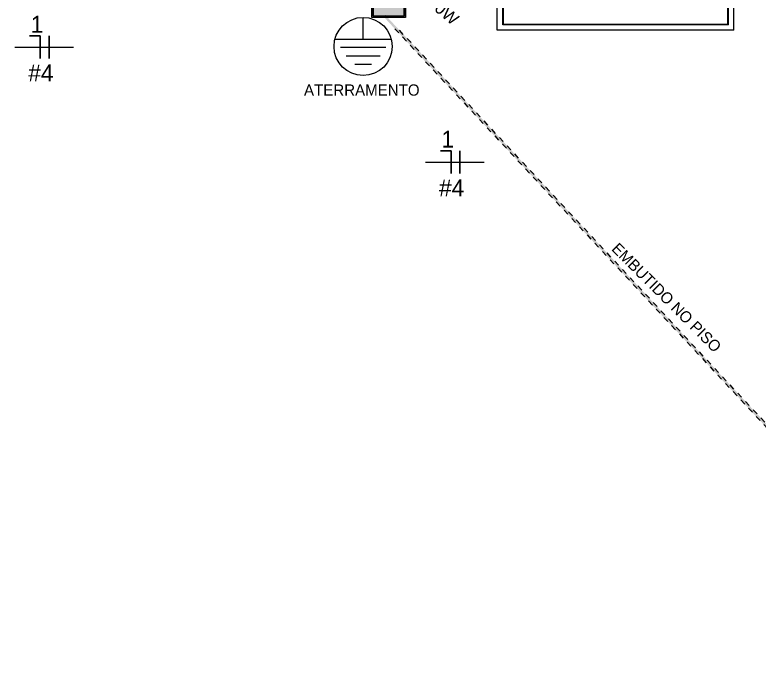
# Model space of a CAD drawing. Header units: metres. Extents: x -12 to 158, y -16 to 62.
# Drawn here: x 72.19 to 85.39, y 24.71 to 36.35 of the extents above; entities that cross this region are included whole.
import ezdxf

# ---------------------------------------------------------------- set-up
doc = ezdxf.new("R2010")
doc.units = ezdxf.units.M
doc.linetypes.add('Hidden', pattern=[0.007144, 0.004763, -0.002381])
doc.linetypes.add('Hidden 1_5', pattern=[0.0022, 0.0015, -0.0007])
for name, color, linetype, lineweight in [('A-DETL', 7, 'Continuous', 9), ('Dispositivos elétricos', 7, 'Continuous', 35), ('E-LITE-EQPM-IDEN', 7, 'Continuous', 9), ('E-POWR-CNDT', 7, 'Continuous', 18), ('G-ANNO-TEXT', 7, 'Continuous', 9)]:
    doc.layers.add(name, color=color, linetype=linetype, lineweight=lineweight)
doc.styles.add('Arial_2', font='arial.ttf', dxfattribs={"height": 0.210954})
doc.styles.add('Century Gothic', font='GOTHIC.TTF', dxfattribs={"height": 0.2})
doc.styles.add('Century Gothic_1', font='GOTHIC.TTF', dxfattribs={"height": 0.3})

# ---------------------------------------------------------------- blocks, each defined once
blk = doc.blocks.new('Caixa de Passagem no Passeio - Caixa de Passagem no Passeio 2-8198666-PLANTA BAIXA - PLANTA GERAL')
at = {"layer": 'Dispositivos elétricos', "linetype": 'Hidden 1_5', "lineweight": 9, "true_color": 0x82482d}
h = blk.add_hatch(color=27, dxfattribs=at)
h.paths.add_polyline_path([(0.275, -0.3), (0.3, -0.3), (0.3, 0.3), (-0.3, 0.3), (-0.3, -0.3), (0.132, -0.3)])
h.paths.add_polyline_path([(0.132, -0.275), (-0.275, -0.275), (-0.275, 0.275), (0.275, 0.275), (0.275, -0.275)])
at = {"layer": 'Dispositivos elétricos', "linetype": 'Hidden 1_5', "lineweight": 9, "true_color": 0x5a6266}
blk.add_hatch(color=251, dxfattribs=at).paths.add_polyline_path([(0.132, -0.275), (0.275, -0.275), (0.275, 0.275), (-0.275, 0.275), (-0.275, -0.275), (-0.144, -0.275)])
at = {"layer": 'Dispositivos elétricos', "lineweight": 9}
for p, q in [((-0.3, -0.3), (-0.3, 0.3)), ((-0.3, 0.3), (0.3, 0.3)), ((-0.275, -0.275), (-0.275, 0.275)), ((-0.275, 0.275), (0.275, 0.275)), ((-0.275, 0.275), (-0.275, -0.275)), ((0.275, 0.275), (-0.275, 0.275)), ((0.275, 0.275), (0.275, -0.275)), ((0.275, -0.275), (0.275, 0.275)), ((0.3, 0.3), (0.3, -0.3)), ((0.3, -0.3), (-0.3, -0.3)), ((0.275, -0.275), (-0.275, -0.275)), ((-0.275, -0.275), (0.275, -0.275))]:
    blk.add_line(p, q, dxfattribs=at)
blk = doc.blocks.new('Tag de Luminárias de Teto 3 - Tag de Luminárias de Teto 3-3493737-PLANTA BAIXA - PLANTA GERAL')
at = {"layer": 'E-LITE-EQPM-IDEN'}
for p, q in [((-0.0105, -0.004361), (-0.0105, 0.004361)), ((0.0105, 0.004361), (-0.0105, 0.004361)), ((0.0105, -0.004361), (0.0105, 0.004361)), ((0.01, 0.003861), (-0.01, 0.003861)), ((-0.01, -0.003861), (-0.01, 0.003861)), ((-0.000039, 0.003822), (-0.009961, 0.003822)), ((-0.009961, 0.003822), (-0.009961, 0.000039)), ((-0.000039, 0.000039), (-0.000039, 0.003822)), ((0, 0), (0, 0.003861)), ((0.000039, 0.003822), (0.000039, 0.000039)), ((0.009961, 0.003822), (0.000039, 0.003822)), ((0.009961, 0.000039), (0.009961, 0.003822)), ((0.01, -0.003861), (0.01, 0.003861)), ((-0.01, 0), (0.01, 0)), ((-0.009961, 0.000039), (-0.000039, 0.000039)), ((0.000039, 0.000039), (0.009961, 0.000039)), ((0.009961, -0.000039), (-0.009961, -0.000039)), ((-0.009961, -0.000039), (-0.009961, -0.003822)), ((0.009961, -0.003822), (0.009961, -0.000039)), ((0.01, -0.003861), (-0.01, -0.003861)), ((-0.009961, -0.003822), (0.009961, -0.003822)), ((0.0105, -0.004361), (-0.0105, -0.004361))]:
    blk.add_line(p, q, dxfattribs=at)
blk = doc.blocks.new('Fiação_Tags Lighting Fixture - 1_ FN-3746626-PLANTA BAIXA - PLANTA GERAL')
at = {"layer": 'E-LITE-EQPM-IDEN', "color": 5, "lineweight": 25, "true_color": 0x0000ff}
for p, q in [((-0.001283, -0.001642), (-0.000345, -0.001642)), ((-0.000345, -0.001642), (-0.000345, -0.003664))]:
    blk.add_line(p, q, dxfattribs=at)
at = {"layer": 'E-LITE-EQPM-IDEN', "color": 1, "lineweight": 25, "true_color": 0xff0000}
blk.add_line((0.000434, -0.001642), (0.000434, -0.003658), dxfattribs=at)
at = {"layer": 'E-LITE-EQPM-IDEN'}
blk.add_line((-0.002595, -0.002653), (0.002595, -0.002653), dxfattribs=at)

msp = doc.modelspace()

# ---------------------------------------------------------------- hatches: boundary and pattern name
at = {"layer": 'E-POWR-CNDT', "true_color": 0x353535}
for points in [[(89.536, 24.732), (89.551, 24.746), (78.773, 36.304), (78.744, 36.304), (89.535, 24.732)], [(89.551, 24.746), (89.565, 24.762), (78.801, 36.304), (78.773, 36.304), (89.546, 24.751)]]:
    msp.add_hatch(color=250, dxfattribs=at).paths.add_polyline_path(points)

# ---------------------------------------------------------------- linework, layer by layer
at = {"layer": 'A-DETL', "color": 1, "linetype": 'Hidden', "lineweight": 18, "true_color": 0xff0000}
for p, q in [((78.747, 36.316), (78.744, 36.313)), ((78.77, 36.338), (78.763, 36.331))]:
    msp.add_line(p, q, dxfattribs=at)
at = {"layer": 'A-DETL', "color": 3, "true_color": 0x00ff00}
for p, q in [((78.368, 35.918), (78.368, 36.305)), ((77.869, 35.918), (78.867, 35.918)), ((77.968, 35.776), (78.768, 35.776)), ((78.068, 35.626), (78.668, 35.626)), ((78.218, 35.476), (78.518, 35.476))]:
    msp.add_line(p, q, dxfattribs=at)
msp.add_circle((78.368, 35.789), 0.516, dxfattribs=at)
at = {"layer": 'E-POWR-CNDT', "color": 1, "linetype": 'Hidden', "true_color": 0xff0000}
for p, q in [((78.931, 36.104), (89.554, 24.713)), ((89.584, 24.741), (78.988, 36.104))]:
    msp.add_line(p, q, dxfattribs=at)

# ---------------------------------------------------------------- block references
at = {"layer": 'Dispositivos elétricos', "lineweight": 9}
msp.add_blockref('Caixa de Passagem no Passeio - Caixa de Passagem no Passeio 2-8198666-PLANTA BAIXA - PLANTA GERAL', (78.822, 36.604), dxfattribs=at)
at = {"layer": 'E-LITE-EQPM-IDEN', "xscale": 199.9999999999999, "yscale": 199.9999999999999, "zscale": 199.9999999999999}
for name, p in [('Tag de Luminárias de Teto 3 - Tag de Luminárias de Teto 3-3493737-PLANTA BAIXA - PLANTA GERAL', (82.847, 36.948)), ('Fiação_Tags Lighting Fixture - 1_ FN-3746626-PLANTA BAIXA - PLANTA GERAL', (72.709, 36.307)), ('Fiação_Tags Lighting Fixture - 1_ FN-3746626-PLANTA BAIXA - PLANTA GERAL', (79.996, 34.269))]:
    msp.add_blockref(name, p, dxfattribs=at)

# ---------------------------------------------------------------- texts
at = {"layer": 'E-LITE-EQPM-IDEN', "char_height": 0.3, "attachment_point": 1, "style": 'Century Gothic_1'}
for s, insert, width in [('1', (72.471, 36.333), 0.28861), ('#4', (72.429, 35.47), 0.65738), ('1', (79.758, 34.296), 0.28861), ('#4', (79.715, 33.432), 0.65738)]:
    msp.add_mtext(s, dxfattribs=dict(at, insert=insert, width=width))
at = {"layer": 'G-ANNO-TEXT', "insert": (78.86, 37.348), "char_height": 0.211, "width": 1.87595, "attachment_point": 1, "rotation": 319.974, "style": 'Arial_2'}
msp.add_mtext('LED - 250W', dxfattribs=at)

# ---------------------------------------------------------------- next in the draw order: texts
at = {"layer": 'G-ANNO-TEXT', "insert": (77.319, 35.117), "char_height": 0.2, "width": 2.35696, "attachment_point": 1, "style": 'Century Gothic', "bg_fill": 3, "box_fill_scale": 1.25, "bg_fill_color": 256, "bg_fill_true_color": 13158600, "bg_fill_transparency": 0}
msp.add_mtext('ATERRAMENTO', dxfattribs=at)
at = {"layer": 'G-ANNO-TEXT', "insert": (82.902, 32.327), "char_height": 0.2, "width": 3.09451, "attachment_point": 1, "rotation": 315, "style": 'Century Gothic', "bg_fill": 3, "box_fill_scale": 1.25, "bg_fill_color": 256, "bg_fill_true_color": 13158600, "bg_fill_transparency": 0}
msp.add_mtext('EMBUTIDO NO PISO', dxfattribs=at)

doc.saveas('drawing.dxf')
